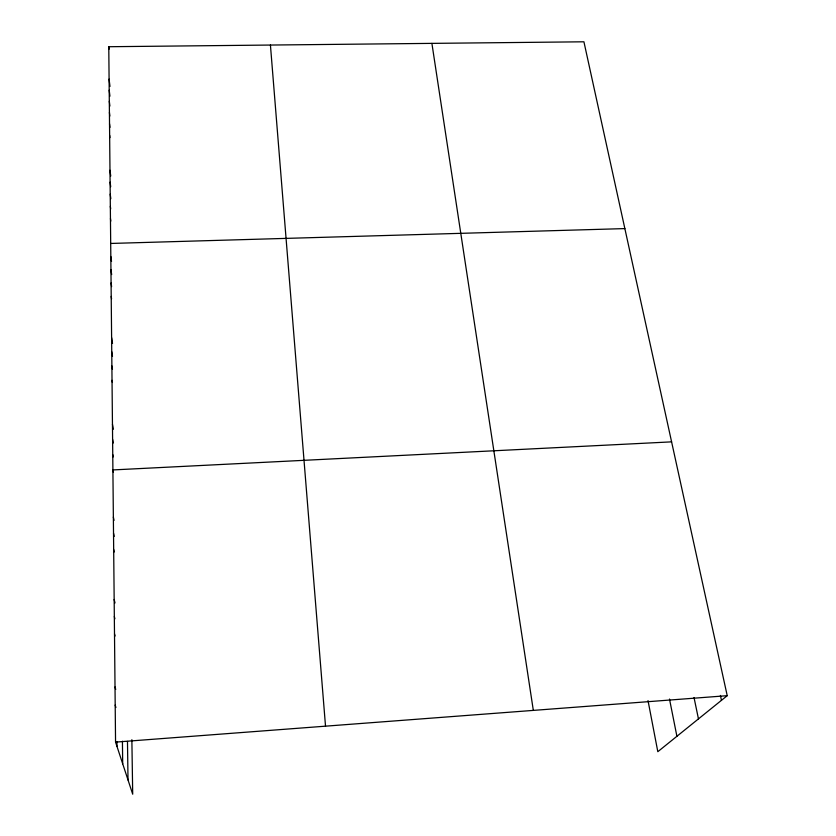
<?xml version="1.0" encoding="UTF-8"?>
<svg xmlns="http://www.w3.org/2000/svg" width="836" height="836" viewBox="0 0 836 836"><rect width="100%" height="100%" fill="white"/><g stroke="black" fill="none" stroke-linecap="round" stroke-linejoin="round"><path stroke-width="1.25" d="M131.869 739.714L132.705 794.2L115.556 742.107L108.774 46.722L583.925 41.8L727.226 695.677L657.817 751.7L648.015 700.589M115.556 742.107L727.226 695.677M671.601 441.857L112.902 469.926L113.351 472.256M110.697 243.454L624.868 228.594M115.19 705.114L115.901 707.486M115.023 686.962L115.723 689.428M114.501 633.834L115.054 636.029M114.333 616.55L114.887 618.818M114.166 599.475L114.992 602.965M720.413 695.437L721.468 700.317M113.675 549.461L114.218 551.979M113.518 533.18L114.198 536.409M694.016 697.506L698.457 718.897M113.362 517.087L114.041 520.389M669.49 699.042L676.909 736.286M112.755 454.565L113.194 456.937M112.609 439.37L113.268 443.007M112.463 424.354L113.33 429.276M112.024 380.296L112.4 382.501M111.888 365.928L112.442 369.303M111.752 351.726L112.484 356.282M111.616 337.671L112.526 343.439M431.898 43.378L533.326 710.391M111.209 296.425L111.575 298.818M111.083 282.965L111.616 286.602M110.948 269.652L111.669 274.553M110.822 256.485L111.533 261.428M110.456 218.551L110.801 221.101M110.331 206.293L110.686 208.864M110.216 194.161L110.822 198.696M110.101 182.143L110.707 186.721M109.976 170.241L110.739 176.009M109.526 123.801L109.976 127.365M109.641 135.244L109.944 137.606M109.422 112.473L109.861 116.058M109.307 101.25L109.903 106.067M109.088 79.127L109.976 86.442M109.202 90.131L109.934 96.192M108.774 46.722L109.067 49.199M270.425 45.039L325.517 726.17M127.48 741.396L128.012 779.957M122.422 741.229L122.693 763.801M116.936 741.542L116.988 746.454"/></g></svg>
